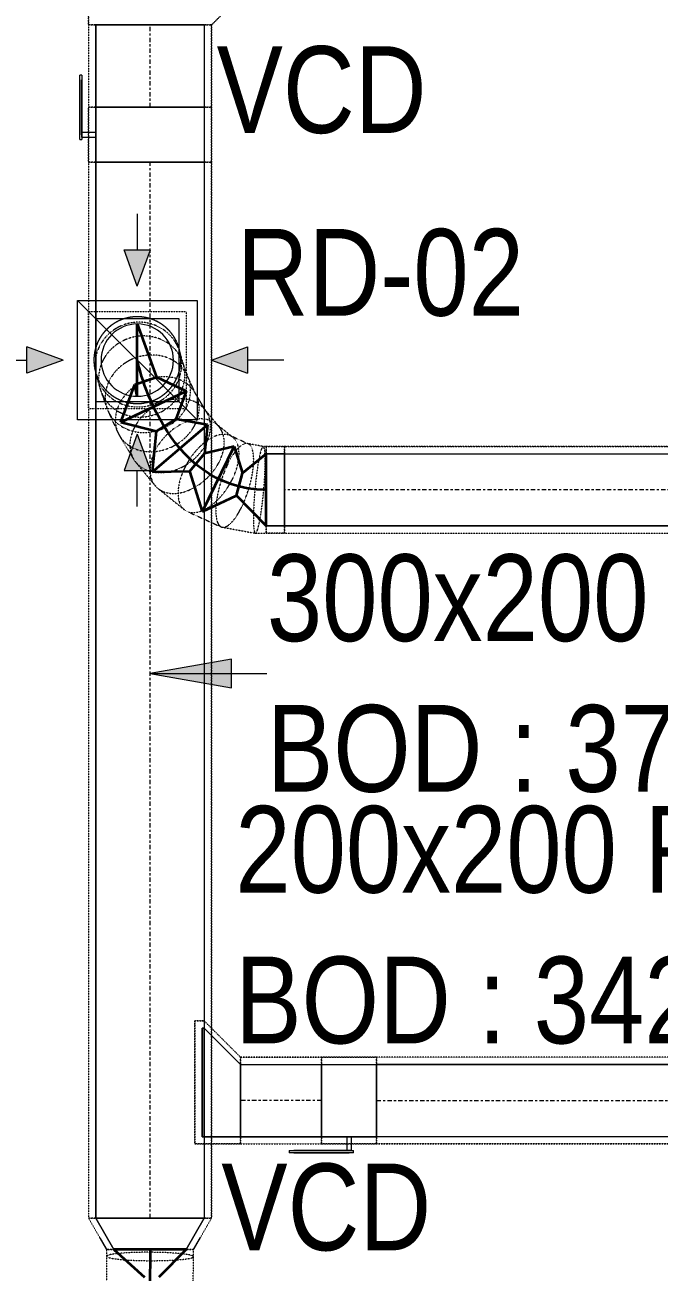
# Model space of a CAD drawing. Header units: inches. Extents: x -83664 to 20107, y -47222 to 19398.
# Drawn here: x -15457 to -13704, y -14062 to -10613 of the extents above; entities that cross this region are included whole.
import ezdxf

# ---------------------------------------------------------------- set-up
doc = ezdxf.new("R2010")
doc.units = ezdxf.units.IN
doc.header["$MEASUREMENT"] = 0
doc.linetypes.add('Center', pattern=[29.999999, 12, -6, 6, -6])
doc.linetypes.add('Hidden 0_50', pattern=[1.0584, 0.5292, -0.5292])
for name, color, linetype, lineweight in [('A-DETL-GENF', 7, 'Continuous', 9), ('G-ANNO-TEXT', 7, 'Continuous', 9), ('M-HVAC-CDFF', 7, 'Continuous', 9), ('M-HVAC-DUCT-CNTR', 7, 'Center', 9), ('M-HVAC-DUCT-IDEN', 7, 'Continuous', 18)]:
    doc.layers.add(name, color=color, linetype=linetype, lineweight=lineweight)
doc.layers.add('M-HVAC-DUCT', color=7, linetype='Continuous', lineweight=9, true_color=0xffe97f)
doc.layers.add('M-HVAC-DUCT-PATT', color=7, linetype='Continuous', lineweight=35, true_color=0x007f00)
doc.styles.add('Arial Narrow_21', font='ARIALN.TTF', dxfattribs={"height": 240})

# ---------------------------------------------------------------- blocks, each defined once
blk = doc.blocks.new('M_Rec Tap - Beveled - Standard-7382275-FIRST FLOOR AC CONDITIONING LAYOUT - PART A')
at = {"layer": 'M-HVAC-DUCT', "color": 30, "true_color": 0xff7f00}
for p, q in [((100, 100), (-6.096, 100)), ((-6.096, 100), (100, 100)), ((-6.096, 100), (-6.096, -200)), ((-6.096, -200), (-6.096, 100)), ((100, 100), (100, -100)), ((100, -100), (100, 100)), ((0, -200), (100, -100)), ((0, -200), (100, -100)), ((-6.096, -200), (0, -200)), ((0, -200), (-6.096, -200))]:
    blk.add_line(p, q, dxfattribs=at)
blk = doc.blocks.new('GCE-AT-Return Air Rectangular Diffuser - 230x230-V40-FIRST FLOOR AC CONDITIONING LAYOUT - PART A')
at = {"layer": 'A-DETL-GENF', "true_color": 0xff00ff}
for points in [[(0, 205), (36.4, 305), (-36.4, 305)], [(-305, -36.4), (-205, 0), (-305, 36.4)], [(305, -36.4), (305, 36.4), (205, 0)], [(36.4, -305), (0, -205), (-36.4, -305)]]:
    blk.add_hatch(color=6, dxfattribs=at).paths.add_polyline_path(points)
at = {"layer": 'A-DETL-GENF', "color": 6, "true_color": 0xff00ff}
for p, q in [((0, 405), (0, 305)), ((0, 205), (-36.4, 305)), ((-36.4, 305), (36.4, 305)), ((0, 205), (36.4, 305)), ((-165, 165), (165, 165)), ((-165, -165), (-165, 165)), ((-165, 165), (165, -165)), ((165, 165), (165, -165)), ((-205, 0), (-305, 36.4)), ((-305, -36.4), (-305, 36.4)), ((205, 0), (305, 36.4)), ((305, 36.4), (305, -36.4)), ((405, 0), (305, 0)), ((-405, 0), (-305, 0)), ((-205, 0), (-305, -36.4)), ((205, 0), (305, -36.4)), ((165, -165), (-165, -165)), ((0, -205), (-36.4, -305)), ((0, -205), (36.4, -305)), ((-36.4, -305), (36.4, -305)), ((0, -405), (0, -305))]:
    blk.add_line(p, q, dxfattribs=at)
blk = doc.blocks.new('M_Rectangular to Round Transition - Angle - 45 Degree-V26-FIRST FLOOR AC CONDITIONING LAYOUT - PART A')
at = {"layer": 'M-HVAC-DUCT', "color": 6, "true_color": 0xff00ff}
for p, q in [((0, 100), (50, 100)), ((50, 100), (0, 100)), ((0, 100), (0, -100)), ((0, -100), (0, 100)), ((50, 0), (50, 100)), ((50, 0), (50, 100)), ((50, -100), (50, 0)), ((50, -100), (50, 0)), ((0, -100), (50, -100)), ((50, -100), (0, -100))]:
    blk.add_line(p, q, dxfattribs=at)
blk = doc.blocks.new('M_Rectangular to Round Transition - Angle - 45 Degree-7626202-FIRST FLOOR AC CONDITIONING LAYOUT - PART A')
at = {"layer": 'M-HVAC-DUCT', "color": 6, "true_color": 0xff00ff}
for p, q in [((132975.6, 86453.8), (133205.6, 86453.8)), ((132975.6, 86223.8), (132975.6, 86453.8)), ((133205.6, 86453.8), (133205.6, 86223.8)), ((133205.6, 86223.8), (132975.6, 86223.8))]:
    blk.add_line(p, q, dxfattribs=at)
for start, end in [(90, 180), (0, 90), (180, 270), (270, 0)]:
    blk.add_arc((133090.6, 86338.8), 100, start, end, dxfattribs=at)
blk = doc.blocks.new('M_Rec to Rnd Transition - Angle - 60 Degree-8294850-FIRST FLOOR AC CONDITIONING LAYOUT - PART A')
at = {"layer": 'M-HVAC-DUCT', "color": 30, "true_color": 0xff7f00}
for p, q in [((0, 150), (86.6, 100)), ((86.6, 100), (0, 150)), ((0, 150), (0, -150)), ((0, -150), (0, 150)), ((86.6, 0), (86.6, 100)), ((86.6, 0), (86.6, 100)), ((86.6, -100), (86.6, 0)), ((86.6, -100), (86.6, 0)), ((0, -150), (86.6, -100)), ((86.6, -100), (0, -150))]:
    blk.add_line(p, q, dxfattribs=at)
blk = doc.blocks.new('TEMW-ME-DMP-Volume Control Damper - Standard-7399617-FIRST FLOOR AC CONDITIONING LAYOUT - PART A')
at = {"layer": 'M-HVAC-DUCT', "color": 30, "true_color": 0xff7f00}
for p, q in [((-165.1, 138.1), (-165.1, 144.4)), ((-152.4, 144.4), (-165.1, 144.4)), ((-165.1, 138.1), (-152.4, 138.1)), ((0, 144.4), (-152.4, 144.4)), ((-152.4, 144.4), (0, 144.4)), ((0, 138.1), (-152.4, 138.1)), ((-152.4, 138.1), (0, 138.1)), ((-6.3, 100), (-6.3, 138.1)), ((6.4, 138.1), (-6.3, 138.1)), ((6.4, 138.1), (-6.3, 138.1)), ((12.7, 144.4), (0, 144.4)), ((0, 138.1), (12.7, 138.1)), ((6.4, 138.1), (6.4, 100)), ((12.7, 144.4), (12.7, 138.1)), ((-76.2, 100), (-76.2, -100)), ((-76.2, -100), (-76.2, 100)), ((76.2, 100), (-76.2, 100)), ((-76.2, 100), (76.2, 100)), ((-76.2, 100), (76.2, 100)), ((-6.3, 100), (6.4, 100)), ((-6.3, 100), (6.4, 100)), ((76.2, 100), (76.2, -100)), ((76.2, -100), (76.2, 100)), ((-76.2, -100), (76.2, -100)), ((-76.2, -100), (76.2, -100)), ((-76.2, -100), (76.2, -100))]:
    blk.add_line(p, q, dxfattribs=at)
blk = doc.blocks.new('TEMW-ME-DMP-Volume Control Damper - Standard-7399628-FIRST FLOOR AC CONDITIONING LAYOUT - PART A')
at = {"layer": 'M-HVAC-DUCT', "color": 30, "true_color": 0xff7f00}
for p, q in [((-165.1, 188.1), (-165.1, 194.4)), ((-152.4, 194.4), (-165.1, 194.4)), ((-165.1, 188.1), (-152.4, 188.1)), ((0, 194.4), (-152.4, 194.4)), ((-152.4, 194.4), (0, 194.4)), ((0, 188.1), (-152.4, 188.1)), ((-152.4, 188.1), (0, 188.1)), ((-6.4, 150), (-6.4, 188.1)), ((6.3, 188.1), (-6.4, 188.1)), ((6.3, 188.1), (-6.4, 188.1)), ((12.7, 194.4), (0, 194.4)), ((0, 188.1), (12.7, 188.1)), ((6.3, 188.1), (6.3, 150)), ((12.7, 194.4), (12.7, 188.1)), ((-76.2, 150), (-76.2, -150)), ((-76.2, -150), (-76.2, 150)), ((76.2, 150), (-76.2, 150)), ((-76.2, 150), (76.2, 150)), ((-76.2, 150), (76.2, 150)), ((-6.4, 150), (6.3, 150)), ((-6.4, 150), (6.3, 150)), ((76.2, 150), (76.2, -150)), ((76.2, -150), (76.2, 150)), ((-76.2, -150), (76.2, -150)), ((-76.2, -150), (76.2, -150)), ((-76.2, -150), (76.2, -150))]:
    blk.add_line(p, q, dxfattribs=at)
blk = doc.blocks.new('TEMW-SMBZ-HO-BM-HVAC-00002_rvt-1-FIRST FLOOR AC CONDITIONING LAYOUT - PART A')
at = {"layer": 'M-HVAC-DUCT', "color": 30, "linetype": 'Hidden 0_50', "true_color": 0xff7f00}
for p, q in [((136175.4, 87759), (136175.4, 87885.1)), ((136175.4, 87885.1), (136175.4, 87759)), ((136615.4, 87859), (136515.4, 87759)), ((136515.4, 87759), (136615.4, 87859)), ((136515.4, 87759), (136175.4, 87759)), ((136175.4, 87759), (136515.4, 87759)), ((136515.4, 87759), (136175.4, 87759)), ((136175.4, 87759), (136515.4, 87759)), ((136175.4, 87759), (136175.4, 87531.4)), ((136175.4, 87759), (136175.4, 87531.4)), ((136515.4, 87531.4), (136515.4, 87759)), ((136515.4, 87759), (136515.4, 87531.4)), ((136515.4, 87531.4), (136175.4, 87531.4)), ((136175.4, 87531.4), (136515.4, 87531.4)), ((136515.4, 87531.4), (136175.4, 87531.4)), ((136175.4, 87531.4), (136175.4, 87379)), ((136175.4, 87379), (136175.4, 87531.4)), ((136175.4, 87531.4), (136515.4, 87531.4)), ((136515.4, 87379), (136515.4, 87531.4)), ((136515.4, 87531.4), (136515.4, 87379)), ((136515.4, 87379), (136175.4, 87379)), ((136175.4, 87379), (136515.4, 87379)), ((136175.4, 87379), (136175.4, 84459)), ((136175.4, 87379), (136175.4, 84459)), ((136175.4, 87379), (136515.4, 87379)), ((136515.4, 87379), (136175.4, 87379)), ((136515.4, 84459), (136515.4, 87379)), ((136515.4, 87379), (136515.4, 84459)), ((136469.3, 84664.2), (136469.3, 85004.2)), ((136469.3, 85004.2), (136495.4, 85004.2)), ((136495.4, 85004.2), (136469.3, 85004.2)), ((136469.3, 85004.2), (136469.3, 84664.2)), ((136495.4, 85004.2), (136595.4, 84904.2)), ((136595.4, 84904.2), (136495.4, 85004.2)), ((136595.4, 84904.2), (136595.4, 84664.2)), ((136595.4, 84664.2), (136595.4, 84904.2)), ((136595.4, 84904.2), (136595.4, 84664.2)), ((136595.4, 84664.2), (136595.4, 84904.2)), ((136819.2, 84904.2), (136595.4, 84904.2)), ((136595.4, 84904.2), (136819.2, 84904.2)), ((136819.2, 84904.2), (136819.2, 84664.2)), ((136819.2, 84664.2), (136819.2, 84904.2)), ((136971.6, 84904.2), (136819.2, 84904.2)), ((136819.2, 84904.2), (136819.2, 84664.2)), ((136819.2, 84664.2), (136819.2, 84904.2)), ((136819.2, 84904.2), (136971.6, 84904.2)), ((136971.6, 84664.2), (136971.6, 84904.2)), ((136971.6, 84904.2), (136971.6, 84664.2)), ((136971.6, 84664.2), (136971.6, 84904.2)), ((136971.6, 84904.2), (136971.6, 84664.2)), ((139921.8, 84904.2), (136971.6, 84904.2)), ((139921.8, 84904.2), (136971.6, 84904.2)), ((136595.4, 84664.2), (136469.3, 84664.2)), ((136469.3, 84664.2), (136595.4, 84664.2)), ((136595.4, 84664.2), (136819.2, 84664.2)), ((136595.4, 84664.2), (136819.2, 84664.2)), ((136819.2, 84664.2), (136971.6, 84664.2)), ((136971.6, 84664.2), (136819.2, 84664.2)), ((136971.6, 84664.2), (139921.8, 84664.2)), ((139921.8, 84664.2), (136971.6, 84664.2)), ((136175.4, 84459), (136225.4, 84372.4)), ((136225.4, 84372.4), (136175.4, 84459)), ((136175.4, 84459), (136515.4, 84459)), ((136515.4, 84459), (136175.4, 84459)), ((136515.4, 84459), (136175.4, 84459)), ((136175.4, 84459), (136515.4, 84459)), ((136515.4, 84459), (136465.4, 84372.4)), ((136465.4, 84372.4), (136515.4, 84459)), ((136225.4, 84372.4), (136225.4, 84353.4)), ((136465.4, 84372.4), (136225.4, 84372.4)), ((136465.4, 84372.4), (136225.4, 84372.4)), ((136225.4, 84372.4), (136345.4, 84372.4)), ((136225.4, 84372.4), (136345.4, 84372.4)), ((136345.4, 84372.4), (136465.4, 84372.4)), ((136345.4, 84372.4), (136465.4, 84372.4)), ((136465.4, 84352.3), (136465.4, 84372.4)), ((136225.4, 84353.4), (136224.5, 84250.4)), ((136464.5, 84246.7), (136465.4, 84352.3))]:
    blk.add_line(p, q, dxfattribs=at)
at = {"layer": 'M-HVAC-DUCT', "color": 30, "true_color": 0xff7f00}
for p, q in [((136195.4, 87759), (136495.4, 87759)), ((136495.4, 87759), (136195.4, 87759)), ((136195.4, 87531.4), (136195.4, 87759)), ((136195.4, 87759), (136195.4, 87531.4)), ((136495.4, 87759), (136495.4, 87531.4)), ((136495.4, 87759), (136495.4, 87531.4)), ((136195.4, 87531.4), (136495.4, 87531.4)), ((136495.4, 87531.4), (136195.4, 87531.4)), ((136195.4, 87379), (136495.4, 87379)), ((136495.4, 87379), (136195.4, 87379)), ((136195.4, 84459), (136195.4, 87379)), ((136195.4, 87379), (136195.4, 84459)), ((136495.4, 87379), (136495.4, 84459)), ((136495.4, 87379), (136495.4, 84459)), ((136489.3, 84984.2), (136495.4, 84984.2)), ((136489.3, 84684.2), (136489.3, 84984.2)), ((136489.3, 84984.2), (136489.3, 84684.2)), ((136495.4, 84984.2), (136489.3, 84984.2)), ((136495.4, 84684.2), (136495.4, 84984.2)), ((136495.4, 84984.2), (136495.4, 84684.2)), ((136595.4, 84684.2), (136595.4, 84884.2)), ((136595.4, 84884.2), (136595.4, 84684.2)), ((136595.4, 84884.2), (136819.2, 84884.2)), ((136595.4, 84884.2), (136819.2, 84884.2)), ((136819.2, 84684.2), (136819.2, 84884.2)), ((136819.2, 84884.2), (136819.2, 84684.2)), ((136971.6, 84884.2), (136971.6, 84684.2)), ((136971.6, 84684.2), (136971.6, 84884.2)), ((136971.6, 84884.2), (139921.8, 84884.2)), ((139921.8, 84884.2), (136971.6, 84884.2)), ((136495.4, 84684.2), (136489.3, 84684.2)), ((136489.3, 84684.2), (136495.4, 84684.2)), ((136819.2, 84684.2), (136595.4, 84684.2)), ((136595.4, 84684.2), (136819.2, 84684.2)), ((139921.8, 84684.2), (136971.6, 84684.2)), ((139921.8, 84684.2), (136971.6, 84684.2)), ((136195.4, 84459), (136495.4, 84459)), ((136495.4, 84459), (136195.4, 84459))]:
    blk.add_line(p, q, dxfattribs=at)
at = {"layer": 'M-HVAC-DUCT', "color": 6, "linetype": 'Hidden 0_50', "true_color": 0xff00ff}
for p, q in [((136175.2, 86696.9), (136175.2, 86966.9)), ((136175.2, 86966.9), (136445.2, 86966.9)), ((136445.2, 86966.9), (136445.2, 86696.9)), ((136429.9, 86847), (136427, 86859.2)), ((136437.7, 86820), (136428.5, 86852.3)), ((136452.1, 86780.4), (136435.6, 86826.4)), ((136193.3, 86804.6), (136196.2, 86792.2)), ((136197.6, 86786.9), (136207.2, 86753.3)), ((136473.5, 86734.1), (136449.1, 86787.6)), ((136209.2, 86746.8), (136226.8, 86697.4)), ((136502, 86687.8), (136469.3, 86742.2)), ((136445.2, 86696.9), (136175.2, 86696.9)), ((136229.8, 86690.2), (136257, 86630.5)), ((136536.3, 86647.7), (136495.9, 86696.4)), ((136574.1, 86618.5), (136528.4, 86655.5)), ((136261.3, 86622.4), (136300.2, 86557.7)), ((136617.1, 86600.2), (136566.5, 86623.2)), ((136658.4, 86593.1), (136614, 86601.2)), ((136666.6, 86593.2), (136658.1, 86593.2)), ((136666.6, 86353.2), (136666.6, 86593.2)), ((136666.6, 86353.2), (136666.6, 86593.2)), ((136716.6, 86593.2), (136666.6, 86593.2)), ((136666.6, 86593.2), (136716.6, 86593.2)), ((136666.6, 86593.2), (136666.6, 86473.2)), ((136666.6, 86593.2), (136666.6, 86473.2)), ((136716.6, 86593.2), (136716.6, 86353.2)), ((136716.6, 86353.2), (136716.6, 86593.2)), ((139120, 86593.2), (136716.6, 86593.2)), ((136716.6, 86593.2), (139120, 86593.2)), ((136716.6, 86593.2), (136716.6, 86353.2)), ((136716.6, 86353.2), (136716.6, 86593.2)), ((136306.2, 86549.1), (136359.6, 86484.7)), ((136367.5, 86476.9), (136440, 86418.4)), ((136666.6, 86473.2), (136666.6, 86353.2)), ((136666.6, 86473.2), (136666.6, 86353.2)), ((136447.6, 86413.6), (136542, 86370.7)), ((136545.1, 86369.8), (136636.6, 86353.2)), ((136636.8, 86353.2), (136666.6, 86353.2)), ((136716.6, 86353.2), (136666.6, 86353.2)), ((136666.6, 86353.2), (136716.6, 86353.2)), ((136716.6, 86353.2), (139120, 86353.2)), ((136716.6, 86353.2), (139120, 86353.2))]:
    blk.add_line(p, q, dxfattribs=at)
at = {"layer": 'M-HVAC-DUCT', "color": 6, "true_color": 0xff00ff}
for p, q in [((136716.6, 86373.2), (136716.6, 86573.2)), ((136716.6, 86573.2), (136716.6, 86373.2)), ((136716.6, 86573.2), (139120, 86573.2)), ((136716.6, 86573.2), (139120, 86573.2)), ((139120, 86373.2), (136716.6, 86373.2)), ((136716.6, 86373.2), (139120, 86373.2))]:
    blk.add_line(p, q, dxfattribs=at)
at = {"layer": 'M-HVAC-DUCT', "color": 6, "linetype": 'Hidden 0_50', "true_color": 0xff00ff}
for start, end in [(56.8608, 236.8608), (90, 180), (236.8608, 56.8608), (0, 90), (180, 270), (270, 0)]:
    blk.add_arc((136310.2, 86831.9), 120, start, end, dxfattribs=at)
for points in [[(136375.8, 86932.4), (136367, 86938.1), (136348, 86947.3), (136316.8, 86953.1), (136285.2, 86950.7), (136255.3, 86940.2), (136229.2, 86922.3), (136208.5, 86898.3), (136194.8, 86869.7), (136189, 86838.6), (136191.4, 86807), (136201.9, 86777.1), (136219.8, 86750.9), (136235.8, 86737.2), (136244.6, 86731.4)], [(136379.1, 86918.2), (136370.4, 86923.8), (136351.4, 86932.6), (136320.3, 86938.1), (136288.8, 86935.5), (136258.9, 86925.1), (136232.7, 86907.4), (136211.9, 86883.8), (136198.1, 86855.8), (136192.1, 86825.3), (136194.3, 86794.5), (136204.6, 86765.3), (136222.4, 86739.9), (136238.3, 86726.5), (136247, 86721)], [(136244.6, 86731.4), (136253.4, 86725.7), (136272.4, 86716.6), (136303.5, 86710.7), (136335.1, 86713.1), (136365, 86723.6), (136391.2, 86741.5), (136411.8, 86765.6), (136425.5, 86794.1), (136431.4, 86825.3), (136429, 86856.9), (136418.5, 86886.8), (136400.6, 86912.9), (136384.6, 86926.7), (136375.8, 86932.4)], [(136389.4, 86882.1), (136380.8, 86887.2), (136362, 86895.3), (136331.2, 86900), (136299.7, 86897), (136269.9, 86886.4), (136243.6, 86869.1), (136222.6, 86846.1), (136208.5, 86819.1), (136202.2, 86789.9), (136204, 86760.4), (136213.9, 86732.8), (136231.2, 86708.8), (136246.9, 86696.3), (136255.5, 86691.2)], [(136247, 86721), (136255.7, 86715.5), (136274.7, 86706.7), (136305.8, 86701.1), (136337.3, 86703.7), (136367.2, 86714.1), (136393.5, 86731.8), (136414.2, 86755.4), (136428, 86783.4), (136434, 86813.9), (136431.8, 86844.8), (136421.5, 86873.9), (136403.7, 86899.4), (136387.8, 86912.7), (136379.1, 86918.2)], [(136255.5, 86691.2), (136264.1, 86686.1), (136282.9, 86678), (136313.7, 86673.3), (136345.1, 86676.3), (136375, 86686.9), (136401.3, 86704.2), (136422.2, 86727.2), (136436.3, 86754.2), (136442.7, 86783.4), (136440.9, 86812.9), (136431, 86840.5), (136413.7, 86864.5), (136398, 86877), (136389.4, 86882.1)], [(136407.2, 86832), (136398.8, 86836.7), (136380.4, 86843.8), (136350, 86847.3), (136318.8, 86843.5), (136289.1, 86832.5), (136262.8, 86815.1), (136241.7, 86792.6), (136227.3, 86766.4), (136220.6, 86738.3), (136221.9, 86710.3), (136231.2, 86684.2), (136248, 86661.8), (136263.3, 86650.4), (136271.7, 86645.8)], [(136271.7, 86645.8), (136280.1, 86641.2), (136298.5, 86634), (136329, 86630.5), (136360.1, 86634.4), (136389.8, 86645.3), (136416.1, 86662.7), (136437.2, 86685.2), (136451.6, 86711.4), (136458.4, 86739.5), (136457, 86767.6), (136447.7, 86793.6), (136431, 86816), (136415.7, 86827.4), (136407.2, 86832)], [(136433.3, 86774.9), (136425.1, 86779), (136407.2, 86785), (136377.5, 86787), (136346.9, 86781.9), (136317.6, 86770), (136291.6, 86752.1), (136270.6, 86729.5), (136256, 86703.6), (136248.9, 86676.3), (136249.7, 86649.4), (136258.4, 86624.8), (136274.3, 86604.1), (136289.1, 86593.8), (136297.3, 86589.7)], [(136297.3, 86589.7), (136305.5, 86585.7), (136323.4, 86579.7), (136353.1, 86577.6), (136383.6, 86582.8), (136412.9, 86594.7), (136439, 86612.5), (136460, 86635.2), (136474.6, 86661), (136481.7, 86688.3), (136480.9, 86715.2), (136472.2, 86739.9), (136456.3, 86760.6), (136441.5, 86770.8), (136433.3, 86774.9)], [(136468.1, 86717.1), (136460.3, 86720.5), (136443.2, 86725.1), (136414.7, 86725), (136385.3, 86718), (136357, 86704.5), (136331.6, 86685.4), (136311, 86662.1), (136296.6, 86636.1), (136289.2, 86609.1), (136289.5, 86583.1), (136297.4, 86559.8), (136312.3, 86540.8), (136326.3, 86531.9), (136334.1, 86528.5)], [(136334.1, 86528.5), (136341.9, 86525.1), (136358.9, 86520.5), (136387.4, 86520.5), (136416.8, 86527.5), (136445.2, 86541), (136470.5, 86560.1), (136491.1, 86583.4), (136505.6, 86609.5), (136512.9, 86636.4), (136512.7, 86662.4), (136504.8, 86685.7), (136489.8, 86704.7), (136475.8, 86713.7), (136468.1, 86717.1)], [(136511.1, 86665.1), (136504, 86667.6), (136488.5, 86670.4), (136462.4, 86667.5), (136435.3, 86657.7), (136409, 86641.7), (136385.5, 86620.5), (136366.1, 86595.6), (136352.4, 86568.7), (136345.1, 86541.6), (136344.9, 86516.2), (136351.7, 86494.2), (136365.1, 86477.1), (136377.7, 86469.8), (136384.8, 86467.3)], [(136384.8, 86467.3), (136391.9, 86464.7), (136407.4, 86461.9), (136433.5, 86464.8), (136460.6, 86474.7), (136486.8, 86490.7), (136510.4, 86511.9), (136529.8, 86536.8), (136543.5, 86563.7), (136550.7, 86590.8), (136551, 86616.1), (136544.2, 86638.1), (136530.8, 86655.2), (136518.2, 86662.5), (136511.1, 86665.1)], [(136560.2, 86625.4), (136554.5, 86626.9), (136541.9, 86627.3), (136520.5, 86620.6), (136498.2, 86606.8), (136476.6, 86587.1), (136457, 86562.7), (136440.8, 86535.2), (136429.2, 86506.7), (136422.8, 86478.9), (136422.2, 86453.8), (136427.4, 86433.1), (136438, 86418.3), (136448.2, 86412.9), (136453.9, 86411.4)], [(136453.9, 86411.4), (136459.6, 86410), (136472.2, 86409.6), (136493.6, 86416.3), (136515.9, 86430), (136537.5, 86449.8), (136557.1, 86474.2), (136573.3, 86501.6), (136584.9, 86530.2), (136591.3, 86558), (136591.9, 86583.1), (136586.7, 86603.8), (136576.1, 86618.6), (136565.9, 86624), (136560.2, 86625.4)], [(136613.3, 86601.3), (136609.8, 86601.7), (136602.1, 86599.9), (136588.9, 86589.5), (136575.1, 86571.9), (136561.6, 86548.4), (136549.3, 86520.7), (136539.1, 86490.5), (136531.6, 86460.1), (136527.4, 86431.3), (136526.8, 86406.2), (136529.8, 86386.6), (136536.1, 86373.6), (136542.3, 86370.1), (136545.8, 86369.7)], [(136545.8, 86369.7), (136549.3, 86369.2), (136557, 86371), (136570.2, 86381.5), (136584, 86399), (136597.5, 86422.5), (136609.8, 86450.2), (136620, 86480.4), (136627.5, 86510.9), (136631.6, 86539.6), (136632.3, 86564.7), (136629.3, 86584.4), (136623, 86597.3), (136616.8, 86600.8), (136613.3, 86601.3)], [(136658.1, 86593.2), (136657, 86593.2), (136654.7, 86590.4), (136650.6, 86578.3), (136646.3, 86559), (136642.1, 86533.9), (136638.3, 86504.6), (136635, 86473.2), (136632.7, 86441.8), (136631.3, 86412.5), (136631.1, 86387.3), (136631.9, 86368.1), (136633.8, 86355.9), (136635.7, 86353.2), (136636.8, 86353.2)], [(136636.8, 86353.2), (136637.9, 86353.2), (136640.3, 86355.9), (136644.3, 86368.1), (136648.6, 86387.3), (136652.8, 86412.5), (136656.7, 86441.8), (136659.9, 86473.2), (136662.3, 86504.6), (136663.6, 86533.9), (136663.9, 86559), (136663, 86578.3), (136661.1, 86590.4), (136659.2, 86593.2), (136658.1, 86593.2)]]:
    blk.add_open_spline(points, degree=3, dxfattribs=at)
at = {"layer": 'M-HVAC-DUCT', "color": 30, "linetype": 'Hidden 0_50', "true_color": 0xff7f00}
for points in [[(136465.4, 84352.3), (136465.4, 84353.4), (136462.7, 84355.4), (136450.5, 84358.3), (136431.3, 84360.8), (136406.1, 84362.8), (136376.8, 84364.1), (136345.4, 84364.6), (136314, 84364.4), (136284.7, 84363.3), (136259.6, 84361.6), (136240.3, 84359.2), (136228.2, 84356.4), (136225.4, 84354.4), (136225.4, 84353.4)], [(136225.4, 84353.4), (136225.4, 84352.4), (136228.2, 84350.4), (136240.3, 84347.5), (136259.6, 84344.9), (136284.7, 84342.9), (136314, 84341.6), (136345.4, 84341.1), (136376.8, 84341.4), (136406.1, 84342.4), (136431.3, 84344.2), (136450.5, 84346.5), (136462.7, 84349.3), (136465.4, 84351.3), (136465.4, 84352.3)]]:
    blk.add_open_spline(points, degree=3, dxfattribs=at)
at = {"layer": 'M-HVAC-DUCT-CNTR', "color": 30, "true_color": 0xff7f00}
for p, q in [((136345.4, 87531.4), (136345.4, 87759)), ((136345.4, 84459), (136345.4, 87379)), ((136819.2, 84784.2), (136595.4, 84784.2)), ((136971.6, 84784.2), (139921.8, 84784.2))]:
    blk.add_line(p, q, dxfattribs=at)
at = {"layer": 'M-HVAC-DUCT-CNTR', "color": 6, "true_color": 0xff00ff}
blk.add_line((139120, 86473.2), (136716.6, 86473.2), dxfattribs=at)
at = {"layer": 'M-HVAC-DUCT-CNTR', "color": 6, "linetype": 'Continuous', "lineweight": 35, "true_color": 0xff00ff}
blk.add_open_spline([(136666.6, 86473.2), (136382.5, 86473.2), (136310.2, 86831.9), (136310.2, 86831.9)], degree=3, dxfattribs=at)
at = {"layer": 'M-HVAC-DUCT-CNTR', "color": 30, "linetype": 'Continuous', "lineweight": 35, "true_color": 0xff7f00}
blk.add_open_spline([(136345.4, 84372.4), (136345.4, 83985.6), (136317.7, 83731.4), (136317.7, 83731.4)], degree=3, dxfattribs=at)
at = {"layer": 'M-HVAC-DUCT-PATT', "color": 6, "true_color": 0xff00ff}
for p, q in [((136310.2, 86731.9), (136310.2, 86931.9)), ((136310.2, 86931.9), (136363.3, 86784.9)), ((136303.4, 86764.6), (136363.3, 86784.9)), ((136445.5, 86745.7), (136363.3, 86784.9)), ((136264.6, 86660.4), (136303.4, 86764.6)), ((136310.2, 86731.9), (136303.4, 86764.6)), ((136264.6, 86660.4), (136445.5, 86745.7)), ((136264.6, 86660.4), (136445.5, 86745.7)), ((136445.5, 86745.7), (136416.9, 86668.6)), ((136264.6, 86660.4), (136362.9, 86635.6)), ((136352, 86522.8), (136504, 86652.8)), ((136352, 86522.8), (136504, 86652.8)), ((136362.9, 86635.6), (136416.9, 86668.6)), ((136504, 86652.8), (136416.9, 86668.6)), ((136504, 86652.8), (136496.3, 86573.6)), ((136352, 86522.8), (136362.9, 86635.6)), ((136490.7, 86413.2), (136577.8, 86593.2)), ((136490.7, 86413.2), (136577.8, 86593.2)), ((136577.8, 86593.2), (136496.3, 86573.6)), ((136577.8, 86593.2), (136600.6, 86519)), ((136455.7, 86525.1), (136496.3, 86573.6)), ((136666.6, 86573.2), (136600.6, 86519)), ((136666.6, 86373.2), (136666.6, 86573.2)), ((136666.6, 86373.2), (136666.6, 86573.2)), ((136352, 86522.8), (136455.7, 86525.1)), ((136490.7, 86413.2), (136455.7, 86525.1)), ((136584.3, 86457.9), (136600.6, 86519)), ((136490.7, 86413.2), (136584.3, 86457.9)), ((136666.6, 86373.2), (136584.3, 86457.9))]:
    blk.add_line(p, q, dxfattribs=at)
at = {"layer": 'M-HVAC-DUCT-PATT', "color": 30, "true_color": 0xff7f00}
for p, q in [((136245.4, 84372.4), (136330.5, 84295.9)), ((136445.4, 84372.4), (136245.4, 84372.4)), ((136445.4, 84372.4), (136245.4, 84372.4)), ((136445.4, 84372.4), (136370.1, 84295.6))]:
    blk.add_line(p, q, dxfattribs=at)
at = {"layer": 'M-HVAC-CDFF', "color": 6, "linetype": 'Hidden 0_50', "lineweight": 9, "true_color": 0xff00ff}
blk.add_blockref('GCE-AT-Return Air Rectangular Diffuser - 230x230-V40-FIRST FLOOR AC CONDITIONING LAYOUT - PART A', (136310.2, 86831.9), dxfattribs=at)
at = {"layer": 'M-HVAC-DUCT', "color": 6, "linetype": 'Hidden 0_50', "lineweight": 9, "true_color": 0xff00ff, "extrusion": (0, 0, -1)}
for name, p, rotation in [('TEMW-ME-DMP-Volume Control Damper - Standard-7399628-FIRST FLOOR AC CONDITIONING LAYOUT - PART A', (-136345.4, 87455.2), 270), ('M_Rec Tap - Beveled - Standard-7382275-FIRST FLOOR AC CONDITIONING LAYOUT - PART A', (-136495.4, 84784.2), 180), ('TEMW-ME-DMP-Volume Control Damper - Standard-7399617-FIRST FLOOR AC CONDITIONING LAYOUT - PART A', (-136895.4, 84784.2), 180)]:
    blk.add_blockref(name, p, dxfattribs=dict(at, rotation=rotation))
at = {"layer": 'M-HVAC-DUCT', "color": 6, "linetype": 'Hidden 0_50', "lineweight": 9, "true_color": 0xff00ff}
blk.add_blockref('M_Rectangular to Round Transition - Angle - 45 Degree-7626202-FIRST FLOOR AC CONDITIONING LAYOUT - PART A', (3219.6, 493.1), dxfattribs=at)
for name, p, rotation in [('M_Rectangular to Round Transition - Angle - 45 Degree-V26-FIRST FLOOR AC CONDITIONING LAYOUT - PART A', (136716.6, 86473.2), 180), ('M_Rec to Rnd Transition - Angle - 60 Degree-8294850-FIRST FLOOR AC CONDITIONING LAYOUT - PART A', (136345.4, 84459), 270)]:
    blk.add_blockref(name, p, dxfattribs=dict(at, rotation=rotation))
blk = doc.blocks.new('TEMW-SMBZ-HO-BM-HVAC-00002_rvt-2-FIRST FLOOR AC CONDITIONING LAYOUT - PART A')
at = {"layer": 'M-HVAC-DUCT', "color": 30, "linetype": 'Hidden 0_50', "true_color": 0xff7f00}
for p, q in [((136175.4, 87759), (136175.4, 87885.1)), ((136175.4, 87885.1), (136175.4, 87759)), ((136615.4, 87859), (136515.4, 87759)), ((136515.4, 87759), (136615.4, 87859)), ((136515.4, 87759), (136175.4, 87759)), ((136175.4, 87759), (136515.4, 87759)), ((136515.4, 87759), (136175.4, 87759)), ((136175.4, 87759), (136515.4, 87759)), ((136175.4, 87759), (136175.4, 87531.4)), ((136175.4, 87759), (136175.4, 87531.4)), ((136515.4, 87531.4), (136515.4, 87759)), ((136515.4, 87759), (136515.4, 87531.4)), ((136515.4, 87531.4), (136175.4, 87531.4)), ((136175.4, 87531.4), (136515.4, 87531.4)), ((136515.4, 87531.4), (136175.4, 87531.4)), ((136175.4, 87531.4), (136175.4, 87379)), ((136175.4, 87379), (136175.4, 87531.4)), ((136175.4, 87531.4), (136515.4, 87531.4)), ((136515.4, 87379), (136515.4, 87531.4)), ((136515.4, 87531.4), (136515.4, 87379)), ((136515.4, 87379), (136175.4, 87379)), ((136175.4, 87379), (136515.4, 87379)), ((136175.4, 87379), (136175.4, 84459)), ((136175.4, 87379), (136175.4, 84459)), ((136175.4, 87379), (136515.4, 87379)), ((136515.4, 87379), (136175.4, 87379)), ((136515.4, 84459), (136515.4, 87379)), ((136515.4, 87379), (136515.4, 84459)), ((136469.3, 84664.2), (136469.3, 85004.2)), ((136469.3, 85004.2), (136495.4, 85004.2)), ((136495.4, 85004.2), (136469.3, 85004.2)), ((136469.3, 85004.2), (136469.3, 84664.2)), ((136495.4, 85004.2), (136595.4, 84904.2)), ((136595.4, 84904.2), (136495.4, 85004.2)), ((136595.4, 84904.2), (136595.4, 84664.2)), ((136595.4, 84664.2), (136595.4, 84904.2)), ((136595.4, 84904.2), (136595.4, 84664.2)), ((136595.4, 84664.2), (136595.4, 84904.2)), ((136819.2, 84904.2), (136595.4, 84904.2)), ((136595.4, 84904.2), (136819.2, 84904.2)), ((136819.2, 84904.2), (136819.2, 84664.2)), ((136819.2, 84664.2), (136819.2, 84904.2)), ((136971.6, 84904.2), (136819.2, 84904.2)), ((136819.2, 84904.2), (136819.2, 84664.2)), ((136819.2, 84664.2), (136819.2, 84904.2)), ((136819.2, 84904.2), (136971.6, 84904.2)), ((136971.6, 84664.2), (136971.6, 84904.2)), ((136971.6, 84904.2), (136971.6, 84664.2)), ((136971.6, 84664.2), (136971.6, 84904.2)), ((136971.6, 84904.2), (136971.6, 84664.2)), ((139921.8, 84904.2), (136971.6, 84904.2)), ((139921.8, 84904.2), (136971.6, 84904.2)), ((136595.4, 84664.2), (136469.3, 84664.2)), ((136469.3, 84664.2), (136595.4, 84664.2)), ((136595.4, 84664.2), (136819.2, 84664.2)), ((136595.4, 84664.2), (136819.2, 84664.2)), ((136819.2, 84664.2), (136971.6, 84664.2)), ((136971.6, 84664.2), (136819.2, 84664.2)), ((136971.6, 84664.2), (139921.8, 84664.2)), ((139921.8, 84664.2), (136971.6, 84664.2)), ((136175.4, 84459), (136225.4, 84372.4)), ((136225.4, 84372.4), (136175.4, 84459)), ((136175.4, 84459), (136515.4, 84459)), ((136515.4, 84459), (136175.4, 84459)), ((136515.4, 84459), (136175.4, 84459)), ((136175.4, 84459), (136515.4, 84459)), ((136515.4, 84459), (136465.4, 84372.4)), ((136465.4, 84372.4), (136515.4, 84459)), ((136225.4, 84372.4), (136225.4, 84353.4)), ((136465.4, 84372.4), (136225.4, 84372.4)), ((136465.4, 84372.4), (136225.4, 84372.4)), ((136225.4, 84372.4), (136345.4, 84372.4)), ((136225.4, 84372.4), (136345.4, 84372.4)), ((136345.4, 84372.4), (136465.4, 84372.4)), ((136345.4, 84372.4), (136465.4, 84372.4)), ((136465.4, 84352.3), (136465.4, 84372.4)), ((136225.4, 84353.4), (136224.5, 84250.4)), ((136464.5, 84246.7), (136465.4, 84352.3))]:
    blk.add_line(p, q, dxfattribs=at)
at = {"layer": 'M-HVAC-DUCT', "color": 30, "true_color": 0xff7f00}
for p, q in [((136195.4, 87759), (136495.4, 87759)), ((136495.4, 87759), (136195.4, 87759)), ((136195.4, 87531.4), (136195.4, 87759)), ((136195.4, 87759), (136195.4, 87531.4)), ((136495.4, 87759), (136495.4, 87531.4)), ((136495.4, 87759), (136495.4, 87531.4)), ((136195.4, 87531.4), (136495.4, 87531.4)), ((136495.4, 87531.4), (136195.4, 87531.4)), ((136195.4, 87379), (136495.4, 87379)), ((136495.4, 87379), (136195.4, 87379)), ((136195.4, 84459), (136195.4, 87379)), ((136195.4, 87379), (136195.4, 84459)), ((136495.4, 87379), (136495.4, 84459)), ((136495.4, 87379), (136495.4, 84459)), ((136489.3, 84984.2), (136495.4, 84984.2)), ((136489.3, 84684.2), (136489.3, 84984.2)), ((136489.3, 84984.2), (136489.3, 84684.2)), ((136495.4, 84984.2), (136489.3, 84984.2)), ((136495.4, 84684.2), (136495.4, 84984.2)), ((136495.4, 84984.2), (136495.4, 84684.2)), ((136595.4, 84684.2), (136595.4, 84884.2)), ((136595.4, 84884.2), (136595.4, 84684.2)), ((136595.4, 84884.2), (136819.2, 84884.2)), ((136595.4, 84884.2), (136819.2, 84884.2)), ((136819.2, 84684.2), (136819.2, 84884.2)), ((136819.2, 84884.2), (136819.2, 84684.2)), ((136971.6, 84884.2), (136971.6, 84684.2)), ((136971.6, 84684.2), (136971.6, 84884.2)), ((136971.6, 84884.2), (139921.8, 84884.2)), ((139921.8, 84884.2), (136971.6, 84884.2)), ((136495.4, 84684.2), (136489.3, 84684.2)), ((136489.3, 84684.2), (136495.4, 84684.2)), ((136819.2, 84684.2), (136595.4, 84684.2)), ((136595.4, 84684.2), (136819.2, 84684.2)), ((139921.8, 84684.2), (136971.6, 84684.2)), ((139921.8, 84684.2), (136971.6, 84684.2)), ((136195.4, 84459), (136495.4, 84459)), ((136495.4, 84459), (136195.4, 84459))]:
    blk.add_line(p, q, dxfattribs=at)
at = {"layer": 'M-HVAC-DUCT', "color": 6, "linetype": 'Hidden 0_50', "true_color": 0xff00ff}
for p, q in [((136175.2, 86696.9), (136175.2, 86966.9)), ((136175.2, 86966.9), (136445.2, 86966.9)), ((136445.2, 86966.9), (136445.2, 86696.9)), ((136429.9, 86847), (136427, 86859.2)), ((136437.7, 86820), (136428.5, 86852.3)), ((136452.1, 86780.4), (136435.6, 86826.4)), ((136193.3, 86804.6), (136196.2, 86792.2)), ((136197.6, 86786.9), (136207.2, 86753.3)), ((136473.5, 86734.1), (136449.1, 86787.6)), ((136209.2, 86746.8), (136226.8, 86697.4)), ((136502, 86687.8), (136469.3, 86742.2)), ((136445.2, 86696.9), (136175.2, 86696.9)), ((136229.8, 86690.2), (136257, 86630.5)), ((136536.3, 86647.7), (136495.9, 86696.4)), ((136574.1, 86618.5), (136528.4, 86655.5)), ((136261.3, 86622.4), (136300.2, 86557.7)), ((136617.1, 86600.2), (136566.5, 86623.2)), ((136658.4, 86593.1), (136614, 86601.2)), ((136666.6, 86593.2), (136658.1, 86593.2)), ((136666.6, 86353.2), (136666.6, 86593.2)), ((136666.6, 86353.2), (136666.6, 86593.2)), ((136716.6, 86593.2), (136666.6, 86593.2)), ((136666.6, 86593.2), (136716.6, 86593.2)), ((136666.6, 86593.2), (136666.6, 86473.2)), ((136666.6, 86593.2), (136666.6, 86473.2)), ((136716.6, 86593.2), (136716.6, 86353.2)), ((136716.6, 86353.2), (136716.6, 86593.2)), ((139120, 86593.2), (136716.6, 86593.2)), ((136716.6, 86593.2), (139120, 86593.2)), ((136716.6, 86593.2), (136716.6, 86353.2)), ((136716.6, 86353.2), (136716.6, 86593.2)), ((136306.2, 86549.1), (136359.6, 86484.7)), ((136367.5, 86476.9), (136440, 86418.4)), ((136666.6, 86473.2), (136666.6, 86353.2)), ((136666.6, 86473.2), (136666.6, 86353.2)), ((136447.6, 86413.6), (136542, 86370.7)), ((136545.1, 86369.8), (136636.6, 86353.2)), ((136636.8, 86353.2), (136666.6, 86353.2)), ((136716.6, 86353.2), (136666.6, 86353.2)), ((136666.6, 86353.2), (136716.6, 86353.2)), ((136716.6, 86353.2), (139120, 86353.2)), ((136716.6, 86353.2), (139120, 86353.2))]:
    blk.add_line(p, q, dxfattribs=at)
at = {"layer": 'M-HVAC-DUCT', "color": 6, "true_color": 0xff00ff}
for p, q in [((136716.6, 86373.2), (136716.6, 86573.2)), ((136716.6, 86573.2), (136716.6, 86373.2)), ((136716.6, 86573.2), (139120, 86573.2)), ((136716.6, 86573.2), (139120, 86573.2)), ((139120, 86373.2), (136716.6, 86373.2)), ((136716.6, 86373.2), (139120, 86373.2))]:
    blk.add_line(p, q, dxfattribs=at)
at = {"layer": 'M-HVAC-DUCT', "color": 6, "linetype": 'Hidden 0_50', "true_color": 0xff00ff}
for start, end in [(56.8608, 236.8608), (90, 180), (236.8608, 56.8608), (0, 90), (180, 270), (270, 0)]:
    blk.add_arc((136310.2, 86831.9), 120, start, end, dxfattribs=at)
for points in [[(136375.8, 86932.4), (136367, 86938.1), (136348, 86947.3), (136316.8, 86953.1), (136285.2, 86950.7), (136255.3, 86940.2), (136229.2, 86922.3), (136208.5, 86898.3), (136194.8, 86869.7), (136189, 86838.6), (136191.4, 86807), (136201.9, 86777.1), (136219.8, 86750.9), (136235.8, 86737.2), (136244.6, 86731.4)], [(136379.1, 86918.2), (136370.4, 86923.8), (136351.4, 86932.6), (136320.3, 86938.1), (136288.8, 86935.5), (136258.9, 86925.1), (136232.7, 86907.4), (136211.9, 86883.8), (136198.1, 86855.8), (136192.1, 86825.3), (136194.3, 86794.5), (136204.6, 86765.3), (136222.4, 86739.9), (136238.3, 86726.5), (136247, 86721)], [(136244.6, 86731.4), (136253.4, 86725.7), (136272.4, 86716.6), (136303.5, 86710.7), (136335.1, 86713.1), (136365, 86723.6), (136391.2, 86741.5), (136411.8, 86765.6), (136425.5, 86794.1), (136431.4, 86825.3), (136429, 86856.9), (136418.5, 86886.8), (136400.6, 86912.9), (136384.6, 86926.7), (136375.8, 86932.4)], [(136389.4, 86882.1), (136380.8, 86887.2), (136362, 86895.3), (136331.2, 86900), (136299.7, 86897), (136269.9, 86886.4), (136243.6, 86869.1), (136222.6, 86846.1), (136208.5, 86819.1), (136202.2, 86789.9), (136204, 86760.4), (136213.9, 86732.8), (136231.2, 86708.8), (136246.9, 86696.3), (136255.5, 86691.2)], [(136247, 86721), (136255.7, 86715.5), (136274.7, 86706.7), (136305.8, 86701.1), (136337.3, 86703.7), (136367.2, 86714.1), (136393.5, 86731.8), (136414.2, 86755.4), (136428, 86783.4), (136434, 86813.9), (136431.8, 86844.8), (136421.5, 86873.9), (136403.7, 86899.4), (136387.8, 86912.7), (136379.1, 86918.2)], [(136255.5, 86691.2), (136264.1, 86686.1), (136282.9, 86678), (136313.7, 86673.3), (136345.1, 86676.3), (136375, 86686.9), (136401.3, 86704.2), (136422.2, 86727.2), (136436.3, 86754.2), (136442.7, 86783.4), (136440.9, 86812.9), (136431, 86840.5), (136413.7, 86864.5), (136398, 86877), (136389.4, 86882.1)], [(136407.2, 86832), (136398.8, 86836.7), (136380.4, 86843.8), (136350, 86847.3), (136318.8, 86843.5), (136289.1, 86832.5), (136262.8, 86815.1), (136241.7, 86792.6), (136227.3, 86766.4), (136220.6, 86738.3), (136221.9, 86710.3), (136231.2, 86684.2), (136248, 86661.8), (136263.3, 86650.4), (136271.7, 86645.8)], [(136271.7, 86645.8), (136280.1, 86641.2), (136298.5, 86634), (136329, 86630.5), (136360.1, 86634.4), (136389.8, 86645.3), (136416.1, 86662.7), (136437.2, 86685.2), (136451.6, 86711.4), (136458.4, 86739.5), (136457, 86767.6), (136447.7, 86793.6), (136431, 86816), (136415.7, 86827.4), (136407.2, 86832)], [(136433.3, 86774.9), (136425.1, 86779), (136407.2, 86785), (136377.5, 86787), (136346.9, 86781.9), (136317.6, 86770), (136291.6, 86752.1), (136270.6, 86729.5), (136256, 86703.6), (136248.9, 86676.3), (136249.7, 86649.4), (136258.4, 86624.8), (136274.3, 86604.1), (136289.1, 86593.8), (136297.3, 86589.7)], [(136297.3, 86589.7), (136305.5, 86585.7), (136323.4, 86579.7), (136353.1, 86577.6), (136383.6, 86582.8), (136412.9, 86594.7), (136439, 86612.5), (136460, 86635.2), (136474.6, 86661), (136481.7, 86688.3), (136480.9, 86715.2), (136472.2, 86739.9), (136456.3, 86760.6), (136441.5, 86770.8), (136433.3, 86774.9)], [(136468.1, 86717.1), (136460.3, 86720.5), (136443.2, 86725.1), (136414.7, 86725), (136385.3, 86718), (136357, 86704.5), (136331.6, 86685.4), (136311, 86662.1), (136296.6, 86636.1), (136289.2, 86609.1), (136289.5, 86583.1), (136297.4, 86559.8), (136312.3, 86540.8), (136326.3, 86531.9), (136334.1, 86528.5)], [(136334.1, 86528.5), (136341.9, 86525.1), (136358.9, 86520.5), (136387.4, 86520.5), (136416.8, 86527.5), (136445.2, 86541), (136470.5, 86560.1), (136491.1, 86583.4), (136505.6, 86609.5), (136512.9, 86636.4), (136512.7, 86662.4), (136504.8, 86685.7), (136489.8, 86704.7), (136475.8, 86713.7), (136468.1, 86717.1)], [(136511.1, 86665.1), (136504, 86667.6), (136488.5, 86670.4), (136462.4, 86667.5), (136435.3, 86657.7), (136409, 86641.7), (136385.5, 86620.5), (136366.1, 86595.6), (136352.4, 86568.7), (136345.1, 86541.6), (136344.9, 86516.2), (136351.7, 86494.2), (136365.1, 86477.1), (136377.7, 86469.8), (136384.8, 86467.3)], [(136384.8, 86467.3), (136391.9, 86464.7), (136407.4, 86461.9), (136433.5, 86464.8), (136460.6, 86474.7), (136486.8, 86490.7), (136510.4, 86511.9), (136529.8, 86536.8), (136543.5, 86563.7), (136550.7, 86590.8), (136551, 86616.1), (136544.2, 86638.1), (136530.8, 86655.2), (136518.2, 86662.5), (136511.1, 86665.1)], [(136560.2, 86625.4), (136554.5, 86626.9), (136541.9, 86627.3), (136520.5, 86620.6), (136498.2, 86606.8), (136476.6, 86587.1), (136457, 86562.7), (136440.8, 86535.2), (136429.2, 86506.7), (136422.8, 86478.9), (136422.2, 86453.8), (136427.4, 86433.1), (136438, 86418.3), (136448.2, 86412.9), (136453.9, 86411.4)], [(136453.9, 86411.4), (136459.6, 86410), (136472.2, 86409.6), (136493.6, 86416.3), (136515.9, 86430), (136537.5, 86449.8), (136557.1, 86474.2), (136573.3, 86501.6), (136584.9, 86530.2), (136591.3, 86558), (136591.9, 86583.1), (136586.7, 86603.8), (136576.1, 86618.6), (136565.9, 86624), (136560.2, 86625.4)], [(136613.3, 86601.3), (136609.8, 86601.7), (136602.1, 86599.9), (136588.9, 86589.5), (136575.1, 86571.9), (136561.6, 86548.4), (136549.3, 86520.7), (136539.1, 86490.5), (136531.6, 86460.1), (136527.4, 86431.3), (136526.8, 86406.2), (136529.8, 86386.6), (136536.1, 86373.6), (136542.3, 86370.1), (136545.8, 86369.7)], [(136545.8, 86369.7), (136549.3, 86369.2), (136557, 86371), (136570.2, 86381.5), (136584, 86399), (136597.5, 86422.5), (136609.8, 86450.2), (136620, 86480.4), (136627.5, 86510.9), (136631.6, 86539.6), (136632.3, 86564.7), (136629.3, 86584.4), (136623, 86597.3), (136616.8, 86600.8), (136613.3, 86601.3)], [(136658.1, 86593.2), (136657, 86593.2), (136654.7, 86590.4), (136650.6, 86578.3), (136646.3, 86559), (136642.1, 86533.9), (136638.3, 86504.6), (136635, 86473.2), (136632.7, 86441.8), (136631.3, 86412.5), (136631.1, 86387.3), (136631.9, 86368.1), (136633.8, 86355.9), (136635.7, 86353.2), (136636.8, 86353.2)], [(136636.8, 86353.2), (136637.9, 86353.2), (136640.3, 86355.9), (136644.3, 86368.1), (136648.6, 86387.3), (136652.8, 86412.5), (136656.7, 86441.8), (136659.9, 86473.2), (136662.3, 86504.6), (136663.6, 86533.9), (136663.9, 86559), (136663, 86578.3), (136661.1, 86590.4), (136659.2, 86593.2), (136658.1, 86593.2)]]:
    blk.add_open_spline(points, degree=3, dxfattribs=at)
at = {"layer": 'M-HVAC-DUCT', "color": 30, "linetype": 'Hidden 0_50', "true_color": 0xff7f00}
for points in [[(136465.4, 84352.3), (136465.4, 84353.4), (136462.7, 84355.4), (136450.5, 84358.3), (136431.3, 84360.8), (136406.1, 84362.8), (136376.8, 84364.1), (136345.4, 84364.6), (136314, 84364.4), (136284.7, 84363.3), (136259.6, 84361.6), (136240.3, 84359.2), (136228.2, 84356.4), (136225.4, 84354.4), (136225.4, 84353.4)], [(136225.4, 84353.4), (136225.4, 84352.4), (136228.2, 84350.4), (136240.3, 84347.5), (136259.6, 84344.9), (136284.7, 84342.9), (136314, 84341.6), (136345.4, 84341.1), (136376.8, 84341.4), (136406.1, 84342.4), (136431.3, 84344.2), (136450.5, 84346.5), (136462.7, 84349.3), (136465.4, 84351.3), (136465.4, 84352.3)]]:
    blk.add_open_spline(points, degree=3, dxfattribs=at)
at = {"layer": 'M-HVAC-DUCT-CNTR', "color": 30, "true_color": 0xff7f00}
for p, q in [((136345.4, 87531.4), (136345.4, 87759)), ((136345.4, 84459), (136345.4, 87379)), ((136819.2, 84784.2), (136595.4, 84784.2)), ((136971.6, 84784.2), (139921.8, 84784.2))]:
    blk.add_line(p, q, dxfattribs=at)
at = {"layer": 'M-HVAC-DUCT-CNTR', "color": 6, "true_color": 0xff00ff}
blk.add_line((139120, 86473.2), (136716.6, 86473.2), dxfattribs=at)
at = {"layer": 'M-HVAC-DUCT-CNTR', "color": 6, "linetype": 'Continuous', "lineweight": 35, "true_color": 0xff00ff}
blk.add_open_spline([(136666.6, 86473.2), (136382.5, 86473.2), (136310.2, 86831.9), (136310.2, 86831.9)], degree=3, dxfattribs=at)
at = {"layer": 'M-HVAC-DUCT-CNTR', "color": 30, "linetype": 'Continuous', "lineweight": 35, "true_color": 0xff7f00}
blk.add_open_spline([(136345.4, 84372.4), (136345.4, 83985.6), (136317.7, 83731.4), (136317.7, 83731.4)], degree=3, dxfattribs=at)
at = {"layer": 'M-HVAC-DUCT-PATT', "color": 6, "true_color": 0xff00ff}
for p, q in [((136310.2, 86731.9), (136310.2, 86931.9)), ((136310.2, 86931.9), (136363.3, 86784.9)), ((136303.4, 86764.6), (136363.3, 86784.9)), ((136445.5, 86745.7), (136363.3, 86784.9)), ((136264.6, 86660.4), (136303.4, 86764.6)), ((136310.2, 86731.9), (136303.4, 86764.6)), ((136264.6, 86660.4), (136445.5, 86745.7)), ((136264.6, 86660.4), (136445.5, 86745.7)), ((136445.5, 86745.7), (136416.9, 86668.6)), ((136264.6, 86660.4), (136362.9, 86635.6)), ((136352, 86522.8), (136504, 86652.8)), ((136352, 86522.8), (136504, 86652.8)), ((136362.9, 86635.6), (136416.9, 86668.6)), ((136504, 86652.8), (136416.9, 86668.6)), ((136504, 86652.8), (136496.3, 86573.6)), ((136352, 86522.8), (136362.9, 86635.6)), ((136490.7, 86413.2), (136577.8, 86593.2)), ((136490.7, 86413.2), (136577.8, 86593.2)), ((136577.8, 86593.2), (136496.3, 86573.6)), ((136577.8, 86593.2), (136600.6, 86519)), ((136455.7, 86525.1), (136496.3, 86573.6)), ((136666.6, 86573.2), (136600.6, 86519)), ((136666.6, 86373.2), (136666.6, 86573.2)), ((136666.6, 86373.2), (136666.6, 86573.2)), ((136352, 86522.8), (136455.7, 86525.1)), ((136490.7, 86413.2), (136455.7, 86525.1)), ((136584.3, 86457.9), (136600.6, 86519)), ((136490.7, 86413.2), (136584.3, 86457.9)), ((136666.6, 86373.2), (136584.3, 86457.9))]:
    blk.add_line(p, q, dxfattribs=at)
at = {"layer": 'M-HVAC-DUCT-PATT', "color": 30, "true_color": 0xff7f00}
for p, q in [((136245.4, 84372.4), (136330.5, 84295.9)), ((136445.4, 84372.4), (136245.4, 84372.4)), ((136445.4, 84372.4), (136245.4, 84372.4)), ((136445.4, 84372.4), (136370.1, 84295.6))]:
    blk.add_line(p, q, dxfattribs=at)
at = {"layer": 'M-HVAC-CDFF', "color": 6, "linetype": 'Hidden 0_50', "lineweight": 9, "true_color": 0xff00ff}
blk.add_blockref('GCE-AT-Return Air Rectangular Diffuser - 230x230-V40-FIRST FLOOR AC CONDITIONING LAYOUT - PART A', (136310.2, 86831.9), dxfattribs=at)
at = {"layer": 'M-HVAC-DUCT', "color": 6, "linetype": 'Hidden 0_50', "lineweight": 9, "true_color": 0xff00ff, "extrusion": (0, 0, -1)}
for name, p, rotation in [('TEMW-ME-DMP-Volume Control Damper - Standard-7399628-FIRST FLOOR AC CONDITIONING LAYOUT - PART A', (-136345.4, 87455.2), 270), ('M_Rec Tap - Beveled - Standard-7382275-FIRST FLOOR AC CONDITIONING LAYOUT - PART A', (-136495.4, 84784.2), 180), ('TEMW-ME-DMP-Volume Control Damper - Standard-7399617-FIRST FLOOR AC CONDITIONING LAYOUT - PART A', (-136895.4, 84784.2), 180)]:
    blk.add_blockref(name, p, dxfattribs=dict(at, rotation=rotation))
at = {"layer": 'M-HVAC-DUCT', "color": 6, "linetype": 'Hidden 0_50', "lineweight": 9, "true_color": 0xff00ff}
blk.add_blockref('M_Rectangular to Round Transition - Angle - 45 Degree-7626202-FIRST FLOOR AC CONDITIONING LAYOUT - PART A', (3219.6, 493.1), dxfattribs=at)
for name, p, rotation in [('M_Rectangular to Round Transition - Angle - 45 Degree-V26-FIRST FLOOR AC CONDITIONING LAYOUT - PART A', (136716.6, 86473.2), 180), ('M_Rec to Rnd Transition - Angle - 60 Degree-8294850-FIRST FLOOR AC CONDITIONING LAYOUT - PART A', (136345.4, 84459), 270)]:
    blk.add_blockref(name, p, dxfattribs=dict(at, rotation=rotation))

msp = doc.modelspace()

# ---------------------------------------------------------------- hatches: boundary and pattern name
at = {"layer": 'M-HVAC-DUCT-IDEN', "lineweight": 9}
msp.add_hatch(color=256, dxfattribs=at).paths.add_polyline_path([(-15111.2, -12407), (-14886.2, -12446.6), (-14886.2, -12367.3)])

# ---------------------------------------------------------------- linework, layer by layer
for p, q in [((-14886.2, -12367.3), (-15111.2, -12407)), ((-14886.2, -12446.6), (-14886.2, -12367.3)), ((-15111.2, -12407), (-14886.2, -12446.6)), ((-15111.2, -12407), (-14788.3, -12407))]:
    msp.add_line(p, q, dxfattribs=at)

# ---------------------------------------------------------------- block references
at = {"lineweight": 5}
for name in ['TEMW-SMBZ-HO-BM-HVAC-00002_rvt-1-FIRST FLOOR AC CONDITIONING LAYOUT - PART A', 'TEMW-SMBZ-HO-BM-HVAC-00002_rvt-2-FIRST FLOOR AC CONDITIONING LAYOUT - PART A']:
    msp.add_blockref(name, (-151456.7, -98372.2), dxfattribs=at)

# ---------------------------------------------------------------- texts
at = {"layer": 'G-ANNO-TEXT', "char_height": 240, "attachment_point": 1, "style": 'Arial Narrow_21'}
for s, insert, width in [('VCD', (-14927.3, -10672), 733.544), ('RD-02', (-14871.8, -11177.4), 1010.126), ('VCD', (-14914.3, -13762.2), 733.544)]:
    msp.add_mtext(s, dxfattribs=dict(at, insert=insert, width=width))
at = {"layer": 'M-HVAC-DUCT-IDEN', "lineweight": 9, "char_height": 240, "attachment_point": 1, "style": 'Arial Narrow_21'}
for s, insert, width in [('300x200 SAD', (-14788.3, -12077.4), 2128.48), ('BOD : 3700', (-14788.3, -12494.1), 1803.797), ('200x200 RAD', (-14875.7, -12773.2), 2152.531), ('BOD : 3425', (-14875.7, -13189.9), 1803.797)]:
    msp.add_mtext(s, dxfattribs=dict(at, insert=insert, width=width))

doc.saveas('drawing.dxf')
